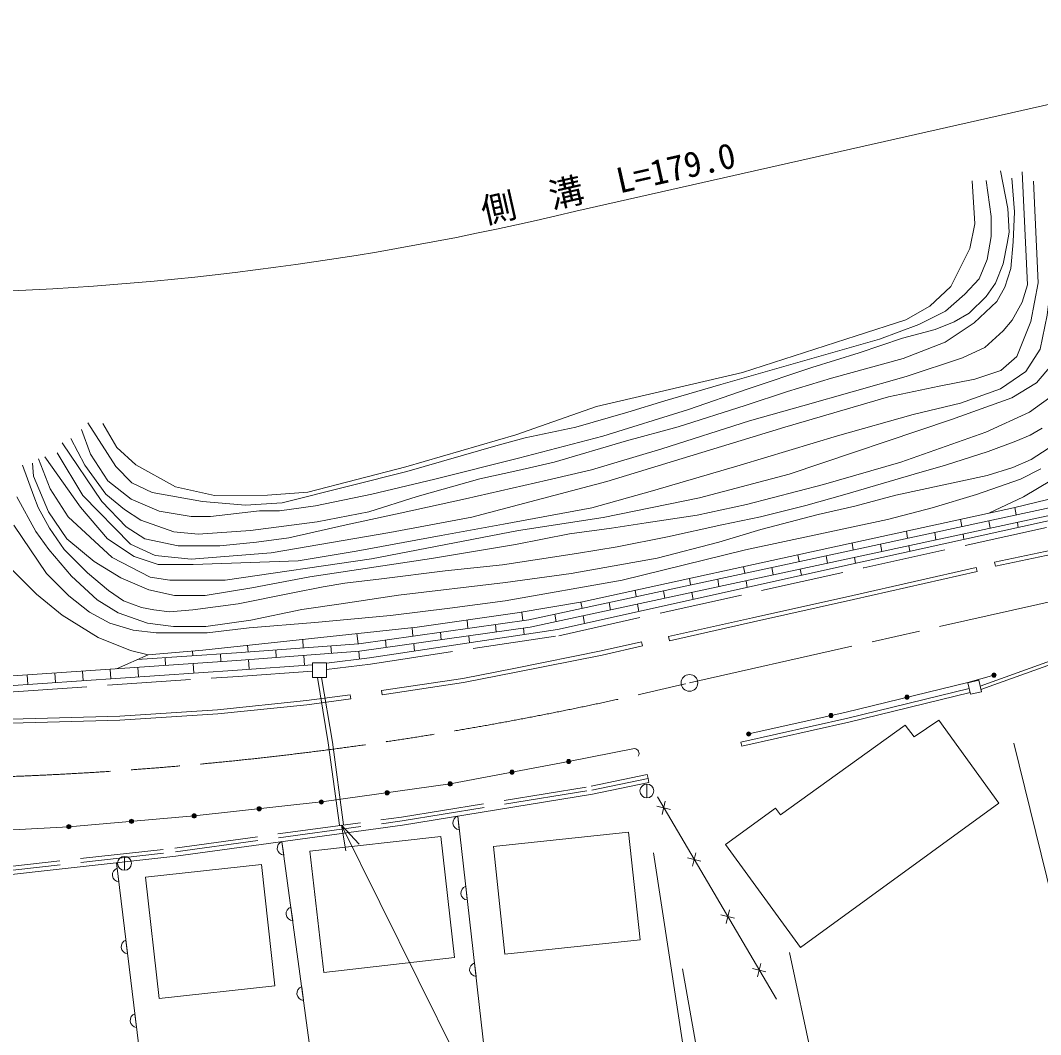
# Model space of a CAD drawing. Units: millimetres, scale not verified. Extents: x 40000 to 680000, y 20000 to 380000.
# Drawn here: x 126452 to 200048, y 262908 to 336071 of the extents above; entities that cross this region are included whole.
import ezdxf
from ezdxf.enums import TextEntityAlignment as Align

# ---------------------------------------------------------------- set-up
doc = ezdxf.new("R2010")
doc.units = ezdxf.units.MM
doc.header["$LTSCALE"] = 1000
doc.linetypes.add('CHAIN', pattern=[18.5, 12, -1.5, 3.5, -1.5])
doc.linetypes.add('DASHED', pattern=[7.5, 6, -1.5])
for name, color, linetype, lineweight in [('M-BGD', 7, 'Continuous', 13), ('M-BMK', 2, 'CHAIN', 13), ('M-BMK-SRVR', 3, 'Continuous', 13), ('M-STR-HTXT', 7, 'Continuous', 13), ('M-STR-STRC', 7, 'Continuous', 13)]:
    doc.layers.add(name, color=color, linetype=linetype, lineweight=lineweight)
doc.styles.add('ＭＳ ゴシック', font='')
doc.styles.get('ＭＳ ゴシック').set_extended_font_data('MS Gothic')

msp = doc.modelspace()

# ---------------------------------------------------------------- hatches: boundary and pattern name
at = {"layer": 'M-BGD'}
for points in [[(196534, 288840, -1), (196834, 288840, -1)], [(190266, 287244, -1), (190566, 287244, -1)], [(184777, 285929, -1), (185077, 285929, -1)], [(178844, 284595, -1), (179144, 284595, -1)], [(165851, 282605, -1), (166151, 282605, -1)], [(161760, 281834, -1), (162060, 281834, -1)], [(157302, 280995, -1), (157602, 280995, -1)], [(152757, 280354, -1), (153057, 280354, -1)], [(148015, 279691, -1), (148315, 279691, -1)], [(143525, 279199, -1), (143825, 279199, -1)], [(134317, 278295, -1), (134617, 278295, -1)], [(138838, 278686, -1), (139138, 278686, -1)], [(129796, 277905, -1), (130096, 277905, -1)]]:
    msp.add_hatch(color=256, dxfattribs=at).paths.add_polyline_path(points)

# ---------------------------------------------------------------- linework, layer by layer
for p, q in [((198278, 300403), (198186, 300941)), ((194364, 299560), (194275, 300081)), ((196414, 299439), (196321, 299981)), ((198433, 299499), (198371, 299860)), ((190450, 298717), (190364, 299224)), ((192500, 298596), (192407, 299138)), ((194522, 298636), (194457, 299017)), ((186537, 297873), (186452, 298366)), ((188586, 297752), (188493, 298295)), ((190612, 297773), (190543, 298174)), ((182623, 297030), (182540, 297514)), ((184672, 296909), (184580, 297452)), ((186701, 296909), (186629, 297331)), ((178709, 296187), (178627, 296663)), ((180759, 296066), (180666, 296609)), ((182792, 296039), (182715, 296488)), ((174795, 295344), (174715, 295812)), ((176845, 295223), (176752, 295765)), ((178883, 295169), (178802, 295644)), ((170881, 294501), (170802, 294960)), ((172931, 294380), (172838, 294922)), ((174973, 294299), (174888, 294801)), ((166967, 293657), (166889, 294114)), ((169017, 293536), (168924, 294079)), ((171064, 293430), (170974, 293958)), ((162698, 292770), (162632, 293386)), ((165103, 292693), (165010, 293236)), ((167155, 292560), (167060, 293115)), ((154771, 291655), (154707, 292255)), ((158734, 292212), (158671, 292809)), ((160774, 291944), (160716, 292491)), ((162804, 291765), (162756, 292222)), ((150807, 291101), (150730, 291832)), ((156811, 291386), (156753, 291933)), ((158845, 291170), (158792, 291665)), ((142873, 290508), (142840, 290993)), ((146862, 290806), (146820, 291416)), ((148894, 290406), (148856, 290955)), ((152848, 290829), (152789, 291376)), ((154886, 290575), (154829, 291108)), ((133379, 289303), (135676, 290310)), ((136924, 289545), (136887, 290094)), ((138882, 290230), (138858, 290584)), ((140915, 289818), (140878, 290367)), ((144905, 290108), (144867, 290657)), ((146948, 289540), (146899, 290257)), ((150925, 289999), (150866, 290554)), ((132982, 288574), (132934, 289272)), ((134977, 288710), (134929, 289409)), ((138968, 288983), (138920, 289681)), ((142958, 289258), (142910, 289959)), ((126996, 288165), (126948, 288863)), ((128991, 288301), (128943, 289000)), ((130986, 288438), (130938, 289136)), ((194800, 288311), (196684, 288840)), ((178484, 283711), (178418, 284004)), ((171795, 281094), (171734, 281387)), ((171648, 280984), (171648, 279984)), ((172404, 280049), (180988, 265455)), ((172739, 278788), (172976, 279759)), ((173343, 279155), (172371, 279392)), ((158003, 278671), (159962, 261472)), ((158115, 277686), (158003, 278671)), ((145321, 276834), (147739, 259012)), ((145454, 275852), (145321, 276834)), ((174937, 275051), (175174, 276022)), ((133387, 275308), (135352, 259219)), ((133957, 275764), (133957, 274764)), ((175541, 275418), (174569, 275655)), ((133555, 273925), (133435, 274908)), ((158692, 272620), (158580, 273604)), ((146095, 271124), (145962, 272106)), ((177358, 270934), (177595, 271906)), ((177962, 271302), (176991, 271538)), ((134189, 268738), (134069, 269722)), ((159321, 267097), (159209, 268081)), ((179631, 267070), (179868, 268042)), ((180235, 267437), (179264, 267674)), ((146875, 265379), (146742, 266361)), ((134838, 263428), (134718, 264411))]:
    msp.add_line(p, q, dxfattribs=at)
at = {"layer": 'M-BGD', "linetype": 'DASHED'}
for p, q in [((195743, 287807), (201171, 289754)), ((171734, 281387), (171677, 281661))]:
    msp.add_line(p, q, dxfattribs=at)
at = {"layer": 'M-BGD'}
for points in [[(127768, 304437), (128592, 302277), (129909, 300270), (133069, 297325), (135803, 295909), (137240, 295702), (141235, 295683), (151782, 297232), (162383, 299269), (168485, 300211), (175448, 301630), (181910, 303326), (193627, 307282), (197965, 308834), (199757, 309923), (201106, 311514), (201579, 312646), (201866, 315705), (201949, 324579)], [(129471, 305589), (132337, 301354), (134079, 299531), (135437, 298681), (137840, 298172), (140837, 298172), (143491, 298421), (145814, 298741), (149952, 299676), (153843, 300527), (158559, 301558), (164449, 302893), (167657, 303638), (172716, 305163), (179055, 307182), (182901, 308270), (190348, 310373), (194409, 311726), (196021, 312483), (197358, 313668), (198006, 314452), (198723, 315751), (199095, 316991), (198723, 325152)], [(130088, 305902), (131097, 303989), (132615, 301893), (133972, 300792), (135140, 300008), (137527, 299173), (139284, 299019), (143049, 299283), (147866, 299905), (151587, 300630), (155074, 301721), (159598, 302993), (162334, 303606), (164960, 304211), (170175, 305731), (173901, 306762), (178740, 308281), (181791, 309304), (184972, 310258), (190122, 311680), (193166, 312853), (195257, 314262), (196881, 315803), (197457, 316834), (197894, 318170), (198058, 320093), (198156, 322263), (197976, 324697)], [(130859, 306569), (131501, 304787), (132753, 302844), (134443, 301534), (136458, 300661), (138766, 300281), (140175, 300293), (143688, 300699), (145143, 300699), (147746, 301045), (151793, 301897), (156358, 302968), (162384, 304484), (168464, 306069), (174655, 307992), (178954, 309502), (183550, 311036), (186967, 312087), (190078, 313155), (192443, 313782), (193819, 314334), (194886, 314944), (196133, 316149), (196794, 317123), (197337, 318499), (197634, 319980), (197787, 320798), (197685, 322508), (197151, 325226)], [(128212, 304579), (130796, 300950), (132723, 298661), (134667, 297406), (136381, 296829), (138909, 296829), (146498, 297091), (150684, 297777), (156815, 298918), (161312, 299726), (167681, 300919), (172055, 302124), (178368, 303976), (185396, 306109), (190848, 307650), (194258, 308450), (197160, 309486), (198984, 310751), (200009, 312343), (200526, 314815), (200958, 318345), (200958, 321778), (200891, 324259)], [(129111, 304878), (130949, 301802), (134404, 298284), (136175, 297465), (138766, 297200), (144532, 297670), (153109, 299122), (159021, 300234), (168754, 302804), (181601, 306733), (189073, 308904), (192731, 309679), (195303, 310189), (197186, 310806), (198343, 311822), (199350, 314347), (199861, 317145), (199529, 324484)], [(131304, 307034), (133340, 303896), (134496, 302704), (135954, 302013), (139579, 301364), (142699, 301089), (145332, 301272), (150212, 302495), (154334, 303536), (160752, 305383), (162863, 305954), (166512, 306739), (170273, 307802), (172936, 308632), (176978, 309817), (183703, 311731), (188419, 313079), (191269, 314142), (193199, 315105), (194594, 316314), (195620, 317426), (196192, 318813), (196479, 320481), (196479, 321927), (196117, 324512)], [(132410, 306994), (133404, 305256), (134788, 304020), (137641, 302427), (140451, 301798), (144268, 301819), (147197, 302049), (154261, 303869), (162183, 306182), (168004, 308220), (178550, 310677), (186745, 313326), (190315, 314480), (192062, 315455), (193572, 316864), (194944, 319616), (195295, 321392), (195121, 324508)], [(196320, 300529), (198806, 301702), (200838, 302904), (202582, 304151), (203983, 305560), (204729, 306496), (205296, 307695), (205691, 309128), (206003, 311144), (206113, 312193), (205977, 315660), (205543, 319821), (205543, 324522)], [(127316, 304132), (127388, 303194), (128472, 300610), (129792, 298662), (129937, 298544), (131767, 297038), (133696, 295862), (135716, 294984), (137573, 294577), (139773, 294577), (143147, 295146), (147322, 295925), (152588, 296721), (156111, 297264), (162161, 298258), (166054, 299036), (169082, 299445), (171600, 299826), (175279, 300371), (178822, 301144), (184387, 302595), (189976, 304213), (196098, 306366), (199255, 307808), (201158, 309183)], [(123189, 301882), (123714, 300096), (124634, 298140), (125646, 296643), (127605, 294685), (129459, 293155), (132056, 291563), (134396, 290605), (135676, 290310), (139613, 290649), (155067, 292293), (162278, 293326), (167008, 294135), (186169, 298304), (198089, 300917), (203748, 302268), (207547, 302200), (220097, 305092), (220827, 306148), (220784, 307349), (219576, 308355)], [(126614, 303998), (127421, 301744), (127729, 300935), (128541, 299442), (129612, 297892), (131290, 296225), (132796, 294940), (133890, 294211), (135183, 293715), (136068, 293542), (137208, 293416), (138881, 293544), (142160, 293990), (146112, 294785), (148293, 295211), (149861, 295464), (152491, 295794), (157083, 296372), (161223, 296806), (166576, 297606), (169503, 298088), (173125, 298826), (177042, 299679), (179851, 300268), (183121, 301070), (185916, 301859), (190921, 303334), (193187, 303986), (196270, 304963), (198257, 305715), (199299, 306157), (200173, 306664)], [(126186, 301699), (127561, 299203), (128512, 297893), (130134, 295976), (131997, 294262), (133507, 293327), (135630, 292595), (137500, 292350), (139817, 292350), (143079, 292804), (146758, 293564), (149587, 293979), (153726, 294617), (161438, 295531), (166179, 296167), (172377, 297275), (176829, 298421), (179862, 299342), (184001, 300439), (186657, 301035), (189600, 301832), (196196, 303250), (198034, 303825), (199379, 304393), (201012, 305457)], [(148529, 289707), (151639, 290087), (165200, 292125), (187188, 297017), (211935, 302479), (227726, 305998)], [(125987, 299669), (128333, 296174), (129939, 294572), (131427, 293383), (132905, 292584), (134588, 292082), (136247, 291893), (139932, 291893), (142962, 292244), (147691, 292628), (153155, 293143), (157430, 293661), (161423, 294188), (169867, 295681), (178756, 297887), (188993, 300076), (192222, 300899), (195425, 301863), (198602, 302985), (200056, 303711)], [(122744, 288667), (125202, 288744), (142072, 289897), (150923, 290558), (163222, 292288), (207154, 301753)], [(134868, 289956), (142033, 290445), (150864, 291105), (163126, 292830), (206692, 302216)], [(122649, 287963), (125237, 288045), (142121, 289199), (147529, 289581)], [(178418, 284004), (186135, 285739), (194906, 287873)], [(178994, 284595), (186033, 286177), (194800, 288311)], [(178484, 283711), (186204, 285447), (194974, 287581)], [(121876, 277467), (129946, 277905), (138988, 278686), (148362, 279712), (157452, 280995), (166001, 282605), (170756, 283544)], [(109205, 273313), (123395, 274193), (137674, 275786), (154027, 278026), (167733, 280248), (171795, 281094)]]:
    msp.add_lwpolyline(points, dxfattribs=at)
at = {"layer": 'M-BGD', "linetype": 'DASHED'}
for points in [[(148529, 289253), (151700, 289641), (165283, 291682), (187285, 296578), (212033, 302039), (234825, 307119)], [(195686, 288052), (201098, 289994), (201105, 289996)], [(88991, 286353), (90579, 286402), (99696, 286759), (116410, 287317), (125260, 287595), (142152, 288750), (147529, 289130)], [(147877, 288667), (148658, 283950), (149475, 277988)], [(148181, 288667), (148955, 283995), (149772, 278029)], [(89362, 273755), (94228, 273668), (104275, 273588), (123345, 274771), (137602, 276362), (153941, 278600), (167628, 280819), (171677, 281661)], [(89362, 273475), (94225, 273388), (104282, 273308), (123369, 274492), (137637, 276084), (153982, 278323), (167679, 280543), (171734, 281387)]]:
    msp.add_lwpolyline(points, dxfattribs=at)
at = {"layer": 'M-BGD'}
for points in [[(147529, 289717), (148529, 289717), (148529, 288667), (147529, 288667)], [(194810, 288287), (195590, 288468), (195782, 287640), (195003, 287459)], [(177306, 276626), (182725, 269190), (197031, 279614), (192711, 285591), (190929, 284380), (190274, 285242), (181286, 278750), (180929, 279243)], [(160584, 276472), (170330, 277503), (171150, 269747), (161405, 268715)], [(147342, 276137), (156782, 277209), (157774, 268465), (148335, 267393)], [(135487, 274258), (143836, 275183), (144805, 266436), (136456, 265511)]]:
    msp.add_lwpolyline(points, close=True, dxfattribs=at)
for centre, radius in [((196684, 288840), 150), ((190416, 287244), 150), ((184927, 285929), 150), ((178994, 284595), 150), ((166001, 282605), 150), ((161910, 281834), 150), ((157452, 280995), 150), ((152907, 280354), 150), ((171648, 280484), 500), ((148165, 279691), 150), ((143675, 279199), 150), ((134467, 278295), 150), ((138988, 278686), 150), ((129946, 277905), 150), ((133957, 275264), 500)]:
    msp.add_circle(centre, radius, dxfattribs=at)
for centre, radius, start, end in [((170730, 283197), 348, 326.55533, 85.58495), ((158156, 278190), 505, 107.66986, 265.32805), ((145484, 276356), 505, 108.89944, 266.55763), ((133593, 274429), 505, 108.1357, 265.79389), ((158733, 273123), 505, 107.66986, 265.32805), ((146126, 271628), 505, 108.89944, 266.55763), ((134226, 269242), 505, 108.1357, 265.79389), ((159363, 267600), 505, 107.66986, 265.32805), ((146905, 265883), 505, 108.89944, 266.55763), ((134875, 263931), 505, 108.1357, 265.79389)]:
    msp.add_arc(centre, radius, start, end, dxfattribs=at)
at = {"layer": 'M-BMK'}
msp.add_line((174718, 288280), (235519, 301985), dxfattribs=at)
msp.add_arc((116235, 531343), 250000, 271.08482, 283.52875, dxfattribs=at)
at = {"layer": 'M-BMK-SRVR'}
msp.add_circle((174718, 288280), 600, dxfattribs=at)
at = {"layer": 'M-STR-HTXT'}
for p, q in [((166531, 322309), (227466, 336071)), ((198115, 283920), (205654, 253235)), ((149607, 278006), (168989, 239020)), ((149607, 278006), (149925, 276154)), ((149607, 278006), (150892, 276635)), ((172126, 276015), (175871, 251630)), ((181946, 268827), (186165, 248836)), ((174226, 267659), (177834, 246938))]:
    msp.add_line(p, q, dxfattribs=at)
msp.add_arc((116207, 531497), 215156, 271.00213, 283.5265, dxfattribs=at)
at = {"layer": 'M-STR-STRC'}
for p, q in [((195478, 296311), (195412, 296603)), ((196786, 296703), (196724, 296997)), ((173268, 291322), (173203, 291615)), ((171320, 290958), (171252, 291250)), ((152547, 287427), (152503, 287724))]:
    msp.add_line(p, q, dxfattribs=at)
for points in [[(196724, 296997), (200843, 297860), (206691, 299172), (213477, 300715), (221065, 302431), (228630, 304172)], [(196786, 296703), (200907, 297567), (206757, 298879), (213544, 300422), (221132, 302139), (228697, 303879)], [(173203, 291615), (179275, 292967), (186493, 294576), (195412, 296603)], [(173268, 291322), (179341, 292674), (186559, 294284), (195478, 296311)], [(152503, 287724), (158357, 288598), (162157, 289347), (168359, 290583), (171252, 291250)], [(152547, 287427), (158408, 288302), (162215, 289053), (168422, 290289), (171320, 290958)]]:
    msp.add_lwpolyline(points, dxfattribs=at)
msp.add_lwpolyline([(120534, 285518), (120542, 285218), (133636, 285584), (140705, 286048), (147121, 286703), (150290, 287119), (150251, 287416), (147086, 287001), (140680, 286347), (133622, 285883)], close=True, dxfattribs=at)

# ---------------------------------------------------------------- texts
at = {"layer": 'M-STR-HTXT', "style": 'ＭＳ ゴシック'}
msp.add_text('側\u3000溝\u3000L=179.0', height=1833, rotation=12.727, dxfattribs=at).set_placement((169180, 322907), align=Align.BOTTOM_CENTER)

doc.saveas('drawing.dxf')
